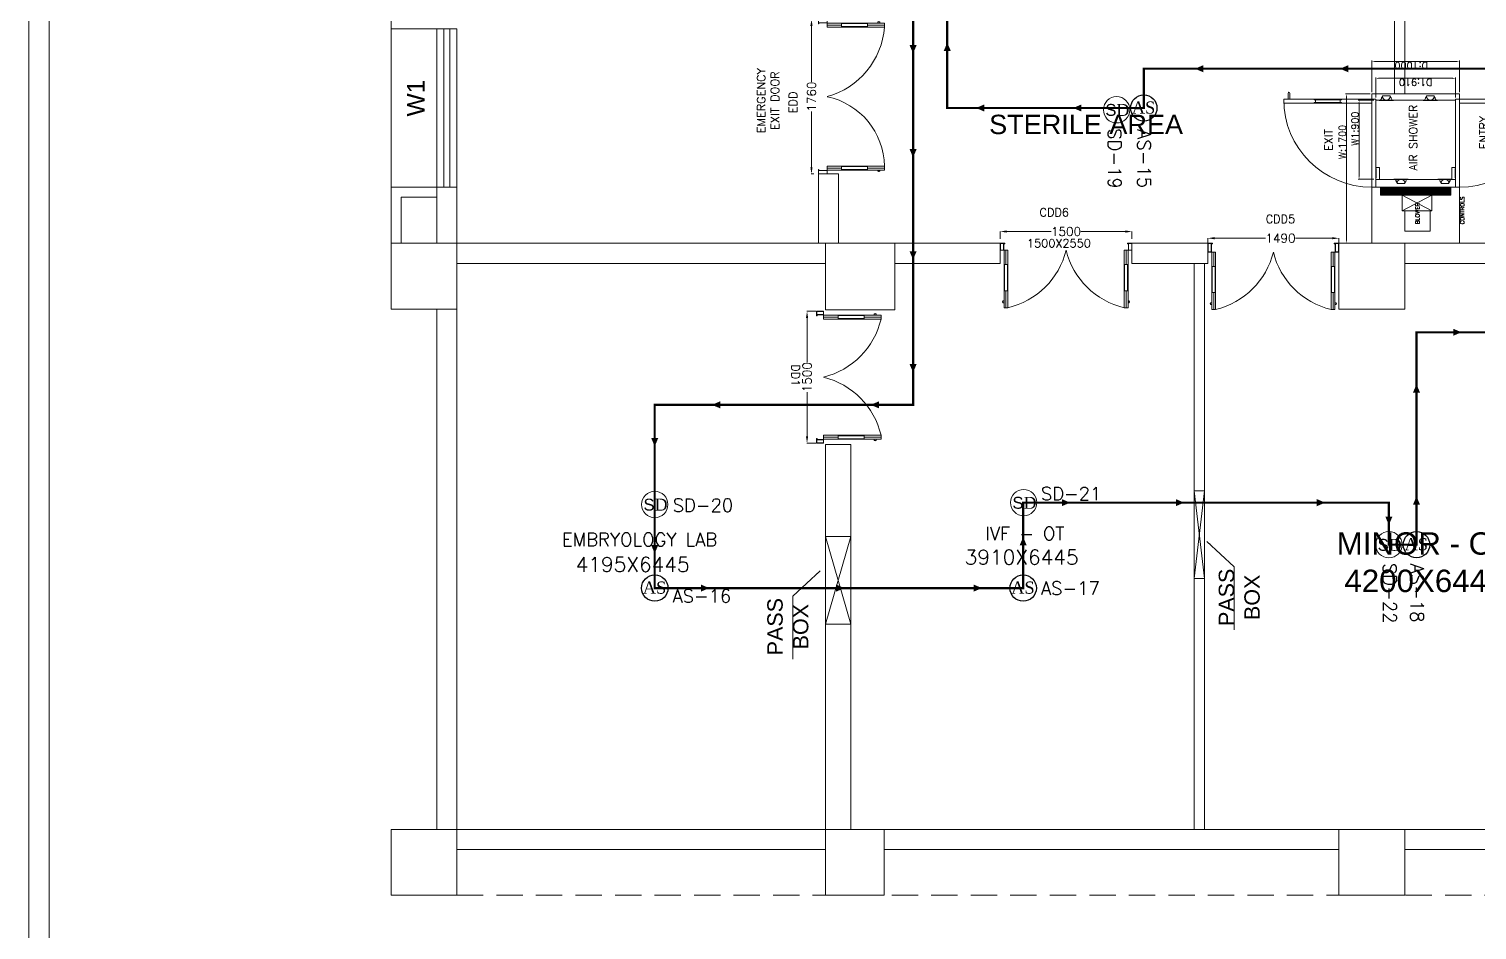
# Model space of a CAD drawing. Extents: x 3505867 to 4040009, y -660366 to -590408.
# Drawn here: x 3798714 to 3815199, y -614098 to -603838 of the extents above; entities that cross this region are included whole.
import ezdxf
from ezdxf.enums import TextEntityAlignment as Align

# ---------------------------------------------------------------- set-up
doc = ezdxf.new("R2010")
doc.units = 0
doc.header["$LTSCALE"] = 6
doc.header["$MEASUREMENT"] = 0
doc.linetypes.add('CONTINU', pattern=[0])
doc.linetypes.add('HIDDEN', pattern=[0.375, 0.25, -0.125])
doc.layers.get('0').update_dxf_attribs({"linetype": 'CONTINUOUS', "lineweight": 0})
doc.layers.get('Defpoints').update_dxf_attribs({"linetype": 'CONTINUOUS', "lineweight": 0})
for name, color, linetype, lineweight in [('0 Room description', 6, 'CONTINUOUS', 0), ('0 Room Dimensions', 7, 'CONTINUOUS', 0), ('1200 Door', 144, 'CONTINUOUS', 0), ('AIR SHOWER', 7, 'CONTINUOUS', 0), ('Chajja', 7, 'CONTINUOUS', 0), ('COL', 5, 'CONTINUOUS', 0), ('DIM', 7, 'CONTINUOUS', 0), ('Double Leaf Door', 4, 'CONTINUOUS', 0), ('FA-ABOVE SMOKE DETECTOR', 6, 'CONTINUOUS', 25), ('FA-BELOW SMOKE DERECTOR', 1, 'CONTINUOUS', 0), ('FA-FIRE TEXT', 7, 'CONTINUOUS', 0), ('JOINERY', 7, 'CONTINUOUS', 0), ('WALL', 10, 'CONTINUOUS', 0), ('walls', 1, 'CONTINUOUS', 0), ('WIN', 151, 'CONTINUOUS', 0), ('Window', 161, 'CONTINUOUS', 0)]:
    doc.layers.add(name, color=color, linetype=linetype, lineweight=lineweight)
doc.layers.add('FA-LOOPING', color=200, linetype='CONTINUOUS')
doc.styles.add('ARIAL', font='arial.ttf')
doc.styles.add('PDF Times New Roman', font='times.ttf')
doc.styles.add('ROMANS', font='romans.shx')
doc.styles.add('SIMPLEX', font='SIMPLEX')
doc.styles.get("Standard").update_dxf_attribs({"font": 'SIMPLEX'})
doc.dimstyles.new('AEPL1', dxfattribs={"dimtxt": 100, "dimasz": 75, "dimexe": 1.25, "dimexo": 50, "dimtad": 0, "dimdec": 0, "dimtxsty": 'ROMANS', "dimcen": 2.5, "dimclrd": 7, "dimclre": 7, "dimadec": 0, "dimazin": 0, "dimtfac": 1, "dimtdec": 0, "dimtmove": 0, "dimatfit": 3, "dimfxl": 1, "dimlwd": 0, "dimlwe": 0, "dimarcsym": 0})
doc.dimstyles.new('BIGDFD', dxfattribs={"dimtxt": 8, "dimasz": 4, "dimexe": 1, "dimexo": 2, "dimtad": 1, "dimlfac": 10, "dimtxsty": 'Standard', "dimcen": 2.5, "dimclrd": 5, "dimclre": 3, "dimclrt": 1, "dimadec": 0, "dimazin": 0, "dimtfac": 1, "dimtmove": 0, "dimatfit": 3, "dimfxl": 1, "dimarcsym": 0})
doc.dimstyles.new('BIGDFD$0', dxfattribs={"dimtxt": 8, "dimasz": 4, "dimexe": 1, "dimexo": 2, "dimtad": 1, "dimlfac": 10, "dimtxsty": 'Standard', "dimcen": 2.5, "dimclrd": 5, "dimclre": 3, "dimclrt": 1, "dimadec": 0, "dimazin": 0, "dimtfac": 1, "dimtmove": 0, "dimatfit": 3, "dimfxl": 1, "dimarcsym": 0})
doc.dimstyles.new('TEXT', dxfattribs={"dimscale": 0, "dimtxt": 500, "dimasz": 100, "dimexe": 75, "dimexo": 100, "dimgap": 50, "dimtad": 0, "dimdec": 0, "dimzin": 0, "dimdsep": 46, "dimtxsty": 'ARIAL', "dimblk": 'OBLIQUE', "dimcen": 0.09, "dimdle": 100, "dimclrd": 256, "dimclre": 256, "dimclrt": 6, "dimadec": 0, "dimazin": 0, "dimtfac": 1, "dimtdec": 0, "dimtofl": 0, "dimtmove": 2, "dimatfit": 3, "dimfxl": 1, "dimfrac": 2, "dimtolj": 1, "dimtzin": 0, "dimarcsym": 0})

# ---------------------------------------------------------------- blocks, each defined once
blk = doc.blocks.new('_Oblique')
at = {"color": 0, "linetype": 'ByBlock', "lineweight": -2}
blk.add_line((-0.5, -0.5), (0.5, 0.5), dxfattribs=at)
blk = doc.blocks.new('*D603')
at = {"layer": 'Defpoints', "color": 0, "linetype": 'ByBlock', "transparency": 16777216}
for p in [(-25370, 7793), (-26870, 7660), (-25370, 7660)]:
    blk.add_point(p, dxfattribs=at)
at = {"layer": 'DIM', "color": 7, "linetype": 'ByBlock', "lineweight": 0, "transparency": 16777216}
for p, q in [((-26870, 7710), (-26870, 7795)), ((-26795, 7793), (-26290, 7793)), ((-25445, 7793), (-25950, 7793)), ((-25370, 7710), (-25370, 7795))]:
    blk.add_line(p, q, dxfattribs=at)
at = {"layer": 'DIM', "color": 7, "linetype": 'ByBlock', "transparency": 16777216}
for points in [[(-26795, 7806), (-26795, 7781), (-26870, 7793)], [(-25445, 7806), (-25445, 7781), (-25370, 7793)]]:
    blk.add_solid(points, dxfattribs=at)
at = {"layer": 'DIM', "color": 0, "linetype": 'ByBlock', "transparency": 16777216, "insert": (-26120, 7793), "char_height": 100, "attachment_point": 5, "style": 'ROMANS'}
blk.add_mtext('1500', dxfattribs=at)
blk = doc.blocks.new('*D604')
at = {"layer": 'Defpoints', "color": 0, "linetype": 'ByBlock', "transparency": 16777216}
for p in [(-23015, 7717), (-24505, 7545), (-23015, 7545)]:
    blk.add_point(p, dxfattribs=at)
at = {"layer": 'DIM', "color": 7, "linetype": 'ByBlock', "lineweight": 0, "transparency": 16777216}
for p, q in [((-24505, 7595), (-24505, 7719)), ((-24430, 7717), (-23848, 7717)), ((-23090, 7717), (-23509, 7717)), ((-23015, 7595), (-23015, 7719))]:
    blk.add_line(p, q, dxfattribs=at)
at = {"layer": 'DIM', "color": 7, "linetype": 'ByBlock', "transparency": 16777216}
for points in [[(-24430, 7730), (-24430, 7705), (-24505, 7717)], [(-23090, 7730), (-23090, 7705), (-23015, 7717)]]:
    blk.add_solid(points, dxfattribs=at)
at = {"layer": 'DIM', "color": 0, "linetype": 'ByBlock', "transparency": 16777216, "insert": (-23679, 7717), "char_height": 100, "attachment_point": 5, "style": 'ROMANS'}
blk.add_mtext('1490', dxfattribs=at)
blk = doc.blocks.new('1500x80')
at = {"layer": 'Double Leaf Door'}
for points in [[(99336, -25418), (99341, -25418), (99341, -25121), (99336, -25121)], [(99380, -25121), (99375, -25121), (99375, -25418), (99380, -25418)], [(100704, -25121), (100709, -25121), (100709, -25418), (100704, -25418)], [(100748, -25418), (100743, -25418), (100743, -25121), (100748, -25121)]]:
    blk.add_hatch(color=6, dxfattribs=at).paths.add_polyline_path(points)
at = {"layer": 'Double Leaf Door', "color": 8}
for p, q in [((99322, -24985), (99322, -25003)), ((99336, -24983), (99324, -24983)), ((99324, -25005), (99336, -25005)), ((99336, -25582), (99336, -24928)), ((99336, -24928), (99380, -24928)), ((99336, -24983), (99336, -25005)), ((99358, -25121), (99358, -24928)), ((99380, -24928), (99380, -25582)), ((100748, -24928), (100704, -24928)), ((100704, -24928), (100704, -25582)), ((100726, -25121), (100726, -24928)), ((100748, -25582), (100748, -24928)), ((100748, -24983), (100760, -24983)), ((100748, -24983), (100748, -25005)), ((100760, -25005), (100748, -25005)), ((100762, -24985), (100762, -25003)), ((99358, -25582), (99358, -25418)), ((100726, -25582), (100726, -25418)), ((99292, -25582), (99292, -25662)), ((99332, -25582), (99292, -25582)), ((99292, -25662), (99332, -25662)), ((99294, -25584), (99294, -25660)), ((99330, -25584), (99294, -25584)), ((99294, -25660), (99332, -25660)), ((99330, -25659), (99330, -25584)), ((99342, -25659), (99330, -25659)), ((99332, -25657), (99332, -25582)), ((99344, -25657), (99332, -25657)), ((99332, -25660), (99342, -25660)), ((99332, -25662), (99344, -25662)), ((99380, -25582), (99336, -25582)), ((99342, -25660), (99342, -25659)), ((99344, -25662), (99344, -25657)), ((100704, -25582), (100748, -25582)), ((100740, -25662), (100740, -25657)), ((100740, -25657), (100752, -25657)), ((100752, -25662), (100740, -25662)), ((100742, -25660), (100742, -25659)), ((100742, -25659), (100754, -25659)), ((100752, -25660), (100742, -25660)), ((100752, -25657), (100752, -25582)), ((100752, -25582), (100792, -25582)), ((100790, -25660), (100752, -25660)), ((100792, -25662), (100752, -25662)), ((100754, -25659), (100754, -25584)), ((100754, -25584), (100790, -25584)), ((100790, -25584), (100790, -25660)), ((100792, -25582), (100792, -25662))]:
    blk.add_line(p, q, dxfattribs=at)
at = {"layer": 'Double Leaf Door', "color": 6}
for p, q in [((99380, -25121), (99336, -25121)), ((99336, -25121), (99336, -25418)), ((99341, -25418), (99341, -25121)), ((99375, -25418), (99375, -25121)), ((99380, -25418), (99380, -25121)), ((100704, -25418), (100704, -25121)), ((100704, -25121), (100748, -25121)), ((100709, -25418), (100709, -25121)), ((100743, -25418), (100743, -25121)), ((100748, -25121), (100748, -25418)), ((99336, -25418), (99380, -25418)), ((100748, -25418), (100704, -25418))]:
    blk.add_line(p, q, dxfattribs=at)
at = {"layer": 'Double Leaf Door', "color": 6, "ltscale": 100}
for p, q in [((99375, -25121), (99375, -25418)), ((100709, -25121), (100709, -25418))]:
    blk.add_line(p, q, dxfattribs=at)
at = {"layer": 'Double Leaf Door', "color": 6}
for points in [[(99336, -25121), (99336, -25418), (99341, -25418), (99341, -25121), (99336, -25121)], [(99380, -25121), (99380, -25418), (99375, -25418), (99375, -25121), (99380, -25121)], [(100704, -25121), (100704, -25418), (100709, -25418), (100709, -25121), (100704, -25121)], [(100748, -25121), (100748, -25418), (100743, -25418), (100743, -25121), (100748, -25121)]]:
    blk.add_lwpolyline(points, dxfattribs=at)
at = {"layer": 'Double Leaf Door', "ltscale": 5000}
for points in [[(99336, -25121), (99336, -25418), (99341, -25418), (99341, -25121), (99336, -25121)], [(100748, -25121), (100748, -25418), (100743, -25418), (100743, -25121), (100748, -25121)]]:
    blk.add_lwpolyline(points, dxfattribs=at)
at = {"layer": 'Double Leaf Door', "color": 8}
for centre, radius, start, end in [((99322, -24994), 3.72, 90, 270), ((99324, -24985), 1.98, 90, 180), ((99324, -25003), 1.98, 180, 270), ((99176, -25796), 892, 13.906, 76.7864), ((100908, -25796), 892, 103.2136, 166.094), ((100760, -24985), 1.98, 0, 90), ((100760, -25003), 1.98, 270, 0), ((100762, -24994), 3.72, 270, 90)]:
    blk.add_arc(centre, radius, start, end, dxfattribs=at)
blk = doc.blocks.new('1500x2100x100 DD')
at = {"layer": 'Double Leaf Door'}
for points in [[(49, 264), (54, 264), (54, 560), (49, 560)], [(93, 560), (88, 560), (88, 264), (93, 264)], [(1407, 560), (1412, 560), (1412, 264), (1407, 264)], [(1451, 264), (1446, 264), (1446, 560), (1451, 560)]]:
    blk.add_hatch(color=6, dxfattribs=at).paths.add_polyline_path(points)
at = {"layer": 'Double Leaf Door', "color": 8}
for p, q in [((35, 697), (35, 679)), ((49, 699), (37, 699)), ((37, 677), (49, 677)), ((49, 100), (49, 754)), ((49, 754), (93, 754)), ((49, 699), (49, 677)), ((71, 560), (71, 754)), ((93, 754), (93, 100)), ((1451, 754), (1407, 754)), ((1407, 754), (1407, 100)), ((1429, 560), (1429, 754)), ((1451, 100), (1451, 754)), ((1451, 699), (1463, 699)), ((1451, 699), (1451, 677)), ((1463, 677), (1451, 677)), ((1465, 697), (1465, 679)), ((71, 100), (71, 264)), ((1429, 100), (1429, 264)), ((5, 100), (5, 0)), ((45, 100), (5, 100)), ((5, 0), (45, 0)), ((7, 98), (7, 2)), ((43, 98), (7, 98)), ((7, 2), (45, 2)), ((43, 3), (43, 98)), ((55, 3), (43, 3)), ((45, 5), (45, 100)), ((57, 5), (45, 5)), ((45, 2), (55, 2)), ((45, 0), (57, 0)), ((93, 100), (49, 100)), ((55, 2), (55, 3)), ((57, 0), (57, 5)), ((1407, 100), (1451, 100)), ((1443, 0), (1443, 5)), ((1443, 5), (1455, 5)), ((1455, 0), (1443, 0)), ((1445, 2), (1445, 3)), ((1445, 3), (1457, 3)), ((1455, 2), (1445, 2)), ((1455, 5), (1455, 100)), ((1455, 100), (1495, 100)), ((1493, 2), (1455, 2)), ((1495, 0), (1455, 0)), ((1457, 3), (1457, 98)), ((1457, 98), (1493, 98)), ((1493, 98), (1493, 2)), ((1495, 100), (1495, 0))]:
    blk.add_line(p, q, dxfattribs=at)
at = {"layer": 'Double Leaf Door', "color": 6}
for p, q in [((93, 560), (49, 560)), ((49, 560), (49, 264)), ((54, 264), (54, 560)), ((88, 264), (88, 560)), ((93, 264), (93, 560)), ((1407, 264), (1407, 560)), ((1407, 560), (1451, 560)), ((1412, 264), (1412, 560)), ((1446, 264), (1446, 560)), ((1451, 560), (1451, 264)), ((49, 264), (93, 264)), ((1451, 264), (1407, 264))]:
    blk.add_line(p, q, dxfattribs=at)
at = {"layer": 'Double Leaf Door', "color": 6, "ltscale": 100}
for p, q in [((88, 560), (88, 264)), ((1412, 560), (1412, 264))]:
    blk.add_line(p, q, dxfattribs=at)
at = {"layer": 'Double Leaf Door', "color": 6}
for points in [[(49, 560), (49, 264), (54, 264), (54, 560), (49, 560)], [(93, 560), (93, 264), (88, 264), (88, 560), (93, 560)], [(1407, 560), (1407, 264), (1412, 264), (1412, 560), (1407, 560)], [(1451, 560), (1451, 264), (1446, 264), (1446, 560), (1451, 560)]]:
    blk.add_lwpolyline(points, dxfattribs=at)
at = {"layer": 'Double Leaf Door', "ltscale": 5000}
for points in [[(49, 560), (49, 264), (54, 264), (54, 560), (49, 560)], [(1451, 560), (1451, 264), (1446, 264), (1446, 560), (1451, 560)]]:
    blk.add_lwpolyline(points, dxfattribs=at)
at = {"layer": 'Double Leaf Door', "color": 8}
for centre, radius, start, end in [((35, 688), 3.72, 90, 270), ((37, 697), 1.98, 90, 180), ((37, 679), 1.98, 180, 270), ((-111, -108), 886, 13.5745, 76.6836), ((1611, -108), 886, 103.3164, 166.4255), ((1463, 697), 1.98, 0, 90), ((1463, 679), 1.98, 270, 0), ((1465, 688), 3.72, 270, 90)]:
    blk.add_arc(centre, radius, start, end, dxfattribs=at)
blk = doc.blocks.new('1800x100')
at = {"layer": 'Double Leaf Door'}
for points in [[(101628, -31395), (101633, -31395), (101633, -31098), (101628, -31098)], [(101672, -31098), (101667, -31098), (101667, -31395), (101672, -31395)], [(103256, -31098), (103261, -31098), (103261, -31395), (103256, -31395)], [(103300, -31395), (103295, -31395), (103295, -31098), (103300, -31098)]]:
    blk.add_hatch(color=6, dxfattribs=at).paths.add_polyline_path(points)
at = {"layer": 'Double Leaf Door', "color": 8}
for p, q in [((101613, -30962), (101613, -30980)), ((101628, -30960), (101615, -30960)), ((101615, -30982), (101628, -30982)), ((101628, -31558), (101628, -30904)), ((101628, -30904), (101672, -30904)), ((101628, -30960), (101628, -30982)), ((101650, -31098), (101650, -30904)), ((101672, -30904), (101672, -31558)), ((103300, -30904), (103256, -30904)), ((103256, -30904), (103256, -31558)), ((103278, -31098), (103278, -30904)), ((103300, -31558), (103300, -30904)), ((103300, -30960), (103312, -30960)), ((103300, -30960), (103300, -30982)), ((103312, -30982), (103300, -30982)), ((103314, -30962), (103314, -30980)), ((101650, -31558), (101650, -31395)), ((103278, -31558), (103278, -31395)), ((101584, -31558), (101584, -31658)), ((101624, -31558), (101584, -31558)), ((101586, -31560), (101586, -31656)), ((101622, -31560), (101586, -31560)), ((101622, -31655), (101622, -31560)), ((101624, -31654), (101624, -31558)), ((101672, -31558), (101628, -31558)), ((103256, -31558), (103300, -31558)), ((103304, -31654), (103304, -31558)), ((103304, -31558), (103344, -31558)), ((103306, -31655), (103306, -31560)), ((103306, -31560), (103342, -31560)), ((103342, -31560), (103342, -31656)), ((103344, -31558), (103344, -31658)), ((101584, -31658), (101624, -31658)), ((101586, -31656), (101624, -31656)), ((101634, -31655), (101622, -31655)), ((101636, -31654), (101624, -31654)), ((101624, -31656), (101634, -31656)), ((101624, -31658), (101636, -31658)), ((101634, -31656), (101634, -31655)), ((101636, -31658), (101636, -31654)), ((103292, -31658), (103292, -31654)), ((103292, -31654), (103304, -31654)), ((103304, -31658), (103292, -31658)), ((103294, -31656), (103294, -31655)), ((103294, -31655), (103306, -31655)), ((103304, -31656), (103294, -31656)), ((103342, -31656), (103304, -31656)), ((103344, -31658), (103304, -31658))]:
    blk.add_line(p, q, dxfattribs=at)
at = {"layer": 'Double Leaf Door', "color": 6}
for p, q in [((101672, -31098), (101628, -31098)), ((101628, -31098), (101628, -31395)), ((101633, -31395), (101633, -31098)), ((101667, -31395), (101667, -31098)), ((101672, -31395), (101672, -31098)), ((103256, -31395), (103256, -31098)), ((103256, -31098), (103300, -31098)), ((103261, -31395), (103261, -31098)), ((103295, -31395), (103295, -31098)), ((103300, -31098), (103300, -31395)), ((101628, -31395), (101672, -31395)), ((103300, -31395), (103256, -31395))]:
    blk.add_line(p, q, dxfattribs=at)
at = {"layer": 'Double Leaf Door', "color": 6, "ltscale": 100}
for p, q in [((101667, -31098), (101667, -31395)), ((103261, -31098), (103261, -31395))]:
    blk.add_line(p, q, dxfattribs=at)
at = {"layer": 'Double Leaf Door', "color": 6}
for points in [[(101628, -31098), (101628, -31395), (101633, -31395), (101633, -31098), (101628, -31098)], [(101672, -31098), (101672, -31395), (101667, -31395), (101667, -31098), (101672, -31098)], [(103256, -31098), (103256, -31395), (103261, -31395), (103261, -31098), (103256, -31098)], [(103300, -31098), (103300, -31395), (103295, -31395), (103295, -31098), (103300, -31098)]]:
    blk.add_lwpolyline(points, dxfattribs=at)
at = {"layer": 'Double Leaf Door', "ltscale": 5000}
for points in [[(101628, -31098), (101628, -31395), (101633, -31395), (101633, -31098), (101628, -31098)], [(103300, -31098), (103300, -31395), (103295, -31395), (103295, -31098), (103300, -31098)]]:
    blk.add_lwpolyline(points, dxfattribs=at)
at = {"layer": 'Double Leaf Door', "color": 8}
for centre, radius, start, end in [((101613, -30971), 3.72, 90, 270), ((101615, -30962), 1.98, 90, 180), ((101615, -30980), 1.98, 180, 270), ((101602, -31796), 894, 15.3848, 85.5115), ((103269, -31727), 822, 90.8957, 168.2081), ((103312, -30962), 1.98, 0, 90), ((103312, -30980), 1.98, 270, 0), ((103314, -30971), 3.72, 270, 90)]:
    blk.add_arc(centre, radius, start, end, dxfattribs=at)
blk = doc.blocks.new('*D607')
at = {"layer": 'Defpoints', "color": 0, "linetype": 'ByBlock', "transparency": 16777216}
for p in [(-28940, 10210), (-29018, 8450), (-28940, 8450)]:
    blk.add_point(p, dxfattribs=at)
at = {"layer": 'DIM', "color": 7, "linetype": 'ByBlock', "lineweight": 0, "transparency": 16777216}
for p, q in [((-28990, 10210), (-29020, 10210)), ((-29018, 10135), (-29018, 9499)), ((-29018, 8525), (-29018, 9160)), ((-28990, 8450), (-29020, 8450))]:
    blk.add_line(p, q, dxfattribs=at)
at = {"layer": 'DIM', "color": 7, "linetype": 'ByBlock', "transparency": 16777216}
for points in [[(-29031, 10135), (-29006, 10135), (-29018, 10210)], [(-29031, 8525), (-29006, 8525), (-29018, 8450)]]:
    blk.add_solid(points, dxfattribs=at)
at = {"layer": 'DIM', "color": 0, "linetype": 'ByBlock', "transparency": 16777216, "insert": (-29018, 9330), "char_height": 100, "attachment_point": 5, "rotation": 90, "style": 'ROMANS'}
blk.add_mtext('1760', dxfattribs=at)
blk = doc.blocks.new('*D19')
at = {"color": 3, "lineweight": -2, "transparency": 16777216}
for p, q in [((72.8, 197.7), (72.8, 215.6)), ((162.8, 197.7), (162.8, 215.6))]:
    blk.add_line(p, q, dxfattribs=at)
at = {"color": 5, "lineweight": -2, "transparency": 16777216}
blk.add_line((76.8, 214.6), (158.8, 214.6), dxfattribs=at)
at = {"color": 5, "transparency": 16777216}
for points in [[(76.8, 215.3), (76.8, 214), (72.8, 214.6)], [(158.8, 214), (158.8, 215.3), (162.8, 214.6)]]:
    blk.add_solid(points, dxfattribs=at)
at = {"layer": 'Defpoints', "color": 0, "transparency": 16777216}
for p in [(162.8, 214.6), (72.8, 195.7), (162.8, 195.7)]:
    blk.add_point(p, dxfattribs=at)
at = {"color": 1, "transparency": 16777216, "insert": (130.4, 219.4), "char_height": 8, "attachment_point": 5}
blk.add_mtext('W1:900', dxfattribs=at)
blk = doc.blocks.new('*D20')
at = {"color": 3, "lineweight": -2, "transparency": 16777216}
for p, q in [((0, 202.2), (0, 230.1)), ((170, 202.2), (170, 230.1))]:
    blk.add_line(p, q, dxfattribs=at)
at = {"color": 5, "lineweight": -2, "transparency": 16777216}
blk.add_line((166, 229.1), (4, 229.1), dxfattribs=at)
at = {"color": 5, "transparency": 16777216}
for points in [[(4, 229.7), (4, 228.4), (0, 229.1)], [(166, 228.4), (166, 229.7), (170, 229.1)]]:
    blk.add_solid(points, dxfattribs=at)
at = {"layer": 'Defpoints', "color": 0, "transparency": 16777216}
for p in [(0, 229.1), (0, 200.2), (170, 200.2)]:
    blk.add_point(p, dxfattribs=at)
at = {"color": 1, "transparency": 16777216, "insert": (115.3, 233.8), "char_height": 8, "attachment_point": 5}
blk.add_mtext('W:1700', dxfattribs=at)
blk = doc.blocks.new('nolllw new')
for p, q in [((-139, 14), (-138, 15)), ((-124, 16), (-137, 16)), ((-123, 15), (-107, -15)), ((-113, 14), (-3, 14)), ((8, 15), (-8, -15)), ((9, 16), (22, 16)), ((23, 14), (23, 16)), ((23, 14), (23, 15)), ((-100, -16), (-106, -16)), ((-15, -16), (-9, -16))]:
    blk.add_line(p, q)
at = {"color": 19}
for p, q in [((-124, 16), (-58, 16)), ((9, 16), (-58, 16)), ((-100, -34), (-15, -34))]:
    blk.add_line(p, q, dxfattribs=at)
at = {"color": 1}
for p, q in [((-75, 15), (-75, 11)), ((-41, 15), (-41, 11)), ((-100, -27), (-100, -34)), ((-15, -27), (-15, -34))]:
    blk.add_line(p, q, dxfattribs=at)
at = {"color": 3}
for p, q in [((-113, -5), (-113, -13)), ((-110, -16), (-110, -16)), ((-109, -17), (-101, -34)), ((-100, -34), (-100, -34)), ((-15, -34), (-15, -34)), ((-7, -17), (-14, -34)), ((-6, -16), (-5, -16)), ((-2, -5), (-2, -13))]:
    blk.add_line(p, q, dxfattribs=at)
for centre, radius, start, end in [((-137, 15), 1, 90, 159.381), ((-124, 15), 1, 27.8597, 90), ((9, 15), 1, 90, 152.1403), ((22, 15), 1, 20.619, 90), ((-106, -15), 1, 207.8597, 270), ((-100, -15), 1, 270, 343.3261), ((-61, -27), 40.2, 161.5212, 163.3261), ((-54, -27), 40.2, 16.6739, 18.4788), ((-15, -15), 1, 196.6739, 270), ((-9, -15), 1, 270, 332.1403)]:
    blk.add_arc(centre, radius, start, end)
at = {"color": 1}
for centre, radius, start, end in [((-61, -27), 39.2, 111.5891, 180), ((-74, 15), 0.396, 106.6984, 167.5275), ((-76, 11), 1, 291.5891, 0), ((-41, 15), 0.396, 12.4725, 73.3016), ((-40, 11), 1, 180, 248.4109), ((-54, -27), 39.2, 0, 68.4109)]:
    blk.add_arc(centre, radius, start, end, dxfattribs=at)
at = {"color": 3}
for centre, radius, start, end in [((-110, -13), 3, 180, 270), ((-110, -17), 1, 24.7129, 90), ((-100, -34), 0.5, 204.7129, 270), ((-15, -34), 0.5, 270, 335.2871), ((-6, -17), 1, 90, 155.2871), ((-5, -13), 3, 270, 0)]:
    blk.add_arc(centre, radius, start, end, dxfattribs=at)
blk = doc.blocks.new('*D22')
at = {"layer": 'AIR SHOWER', "color": 3, "lineweight": -2, "transparency": 16777216}
for p, q in [((172, 200.2), (208, 200.2)), ((172, 100.2), (208, 100.2))]:
    blk.add_line(p, q, dxfattribs=at)
at = {"layer": 'AIR SHOWER', "color": 5, "lineweight": -2, "transparency": 16777216}
blk.add_line((207, 104.2), (207, 196.2), dxfattribs=at)
at = {"layer": 'AIR SHOWER', "color": 5, "transparency": 16777216}
for points in [[(207.7, 196.2), (206.4, 196.2), (207, 200.2)], [(206.4, 104.2), (207.7, 104.2), (207, 100.2)]]:
    blk.add_solid(points, dxfattribs=at)
at = {"layer": 'Defpoints', "color": 0, "transparency": 16777216}
for p in [(170, 200.2), (207, 200.2), (170, 100.2)]:
    blk.add_point(p, dxfattribs=at)
at = {"layer": 'AIR SHOWER', "color": 1, "transparency": 16777216, "insert": (202.3, 155.3), "char_height": 8, "attachment_point": 5, "rotation": 90}
blk.add_mtext('D:1000', dxfattribs=at)
blk = doc.blocks.new('*D23')
at = {"layer": 'AIR SHOWER', "color": 3, "lineweight": -2, "transparency": 16777216}
for p, q in [((166, 195.7), (188.8, 195.7)), ((166, 104.7), (188.8, 104.7))]:
    blk.add_line(p, q, dxfattribs=at)
at = {"layer": 'AIR SHOWER', "color": 5, "lineweight": -2, "transparency": 16777216}
blk.add_line((187.8, 191.7), (187.8, 108.7), dxfattribs=at)
at = {"layer": 'AIR SHOWER', "color": 5, "transparency": 16777216}
for points in [[(188.5, 191.7), (187.2, 191.7), (187.8, 195.7)], [(187.2, 108.7), (188.5, 108.7), (187.8, 104.7)]]:
    blk.add_solid(points, dxfattribs=at)
at = {"layer": 'Defpoints', "color": 0, "transparency": 16777216}
for p in [(164, 195.7), (164, 104.7), (187.8, 104.7)]:
    blk.add_point(p, dxfattribs=at)
at = {"layer": 'AIR SHOWER', "color": 1, "transparency": 16777216, "insert": (183.1, 150.2), "char_height": 8, "attachment_point": 5, "rotation": 90}
blk.add_mtext('D1:910', dxfattribs=at)
blk = doc.blocks.new('*D610')
at = {"layer": 'Defpoints', "color": 0, "linetype": 'ByBlock', "transparency": 16777216}
for p in [(-29069, 6885), (-28920, 6885), (-28920, 5385)]:
    blk.add_point(p, dxfattribs=at)
at = {"layer": 'DIM', "color": 7, "linetype": 'ByBlock', "lineweight": 0, "transparency": 16777216}
for p, q in [((-28970, 6885), (-29070, 6885)), ((-29069, 6810), (-29069, 6305)), ((-29069, 5460), (-29069, 5965)), ((-28970, 5385), (-29070, 5385))]:
    blk.add_line(p, q, dxfattribs=at)
at = {"layer": 'DIM', "color": 7, "linetype": 'ByBlock', "transparency": 16777216}
for points in [[(-29081, 6810), (-29056, 6810), (-29069, 6885)], [(-29081, 5460), (-29056, 5460), (-29069, 5385)]]:
    blk.add_solid(points, dxfattribs=at)
at = {"layer": 'DIM', "color": 0, "linetype": 'ByBlock', "transparency": 16777216, "insert": (-29069, 6135), "char_height": 100, "attachment_point": 5, "rotation": 90, "style": 'ROMANS'}
blk.add_mtext('1500', dxfattribs=at)
blk = doc.blocks.new('SMOKE DETECTOR')
at = {"layer": 'FA-BELOW SMOKE DERECTOR', "color": 7}
blk.add_circle((931029, -118294), 166, dxfattribs=at)
at = {"layer": 'FA-BELOW SMOKE DERECTOR', "insert": (930887, -118373), "char_height": 150, "attachment_point": 7, "style": 'PDF Times New Roman'}
blk.add_mtext('{\\fArial|b0|i0|c0|p34;S}D', dxfattribs=at)
blk = doc.blocks.new('above smoke detector')
at = {"layer": 'FA-ABOVE SMOKE DETECTOR', "color": 7}
blk.add_circle((0, 0), 300, dxfattribs=at)
at = {"layer": 'FA-ABOVE SMOKE DETECTOR', "color": 53, "style": 'PDF Times New Roman'}
blk.add_text('AS', height=277.4, dxfattribs=at).set_placement((-274, -128))
blk = doc.blocks.new('AIR SHOWER')
at = {"layer": 'AIR SHOWER'}
h = blk.add_hatch(dxfattribs=at)
h.set_pattern_fill('ANSI37', color=256, scale=0.24, angle=180, style=0)
h.set_pattern_definition([(45, (-36516.70436, 5170.6153), (-0.538815367, 0.538815367), []), (135, (-36516.70436, 5170.6153), (-0.538815367, -0.538815367), [])])
h.paths.add_polyline_path([(63.7649, 110.1138), (54.9235, 110.1138), (54.9235, 189.8012), (63.7649, 189.8012)])
h = blk.add_hatch(dxfattribs=at)
h.set_pattern_fill('ANSI37', color=256, scale=0.24, angle=180, style=0)
h.set_pattern_definition([(45, (-52704.6564, 3586.6221), (-0.538815367, 0.538815367), []), (135, (-52704.6564, 3586.6221), (-0.538815367, -0.538815367), [])])
h.paths.add_polyline_path([(54.9235, 189.5272), (63.7649, 189.5272), (63.7649, 182.3028), (54.9235, 182.3028)])
for p, q in [((159.5, 200.2351), (159.5, 300.4701)), ((164, 300.4701), (159.5, 300.4701)), ((164, 300.4701), (164, 200.2351)), ((171.05, 295.4201), (164, 295.4201)), ((171.05, 293.5201), (164, 293.5201)), ((159.5, 265.8021), (160.1, 265.8021)), ((160.1, 234.8021), (160.1, 265.8021)), ((160.1, 264.3021), (163.4, 264.3021)), ((163.4, 265.8021), (163.4, 234.8021)), ((163.4, 265.8021), (164, 265.8021)), ((159.5, 234.8021), (160.1, 234.8021)), ((160.1, 236.3021), (163.4, 236.3021)), ((163.4, 234.8021), (164, 234.8021)), ((0, 100.2351), (0, 200.2351)), ((0, 200.2351), (170, 200.2351)), ((63.7649, 200.2351), (63.7649, 195.7351)), ((63.7649, 100.2351), (63.7649, 200.2351)), ((164, 200.2351), (164, 195.7351)), ((170, 100.2351), (170, 200.2351)), ((170, 100.2351), (170, 200.2351)), ((63.7649, 195.7351), (164, 195.7351)), ((72.7649, 195.7351), (164, 195.7351)), ((72.7649, 195.7351), (72.7649, 104.7351)), ((162.7649, 195.7351), (162.7649, 104.7351)), ((162.7649, 195.7351), (162.7649, 104.7351)), ((54.9235, 165.7555), (36.841, 131.8309)), ((54.9235, 131.8309), (36.841, 165.7555)), ((0, 100.2351), (170, 100.2351)), ((63.7649, 104.7351), (164, 104.7351)), ((63.7649, 104.7351), (63.7649, 100.2351)), ((159.5, 100.2351), (159.5, 0)), ((164, 100.2351), (164, 104.7351)), ((164, 0), (164, 100.2351)), ((159.5, 65.6681), (160.1, 65.6681)), ((160.1, 65.6681), (160.1, 34.6681)), ((160.1, 64.1681), (163.4, 64.1681)), ((163.4, 34.6681), (163.4, 65.6681)), ((163.4, 65.6681), (164, 65.6681)), ((159.5, 34.6681), (160.1, 34.6681)), ((160.1, 36.1681), (163.4, 36.1681)), ((163.4, 34.6681), (164, 34.6681)), ((164, 0), (159.5, 0)), ((171.05, 6.95), (164, 6.95)), ((171.05, 5.05), (164, 5.05))]:
    blk.add_line(p, q, dxfattribs=at)
for points in [[(63.7649, 190.0987), (54.9235, 190.0987), (54.9235, 110.1138), (63.7649, 110.1138)], [(86.4277, 195.7351), (72.7649, 195.7351), (72.7649, 191.2865), (86.4277, 191.2865)], [(74.6432, 195.334), (85.2425, 195.334), (85.2425, 195.7351), (74.6432, 195.7351)], [(54.9235, 165.7555), (36.841, 165.7555), (36.841, 131.8309), (54.9235, 131.8309)], [(36.841, 162.4912), (13.6037, 162.4912), (13.6037, 133.8537), (36.841, 133.8537)], [(22.7846, 100.2351), (32.79, 100.2351), (32.79, 100.2351), (22.7846, 100.2351)], [(22.7846, 100.2351), (34.2228, 100.2351), (34.2228, 99.8821), (22.7846, 99.8821)], [(38.3459, 100.2351), (39.8996, 100.2351), (39.8996, 99.8823), (38.3459, 99.8823)], [(86.4277, 104.7351), (72.7649, 104.7351), (72.7649, 109.1836), (86.4277, 109.1836)], [(74.6432, 105.1361), (85.2425, 105.1361), (85.2425, 104.7351), (74.6432, 104.7351)]]:
    blk.add_lwpolyline(points, close=True, dxfattribs=at)
at = {"layer": 'AIR SHOWER', "color": 19, "lineweight": 0}
for centre, start, end in [((164, 200.2351), 90, 180), ((164, 100.2351), 180, 270)]:
    blk.add_arc(centre, 100.2351, start, end, dxfattribs=at)
at = {"layer": 'AIR SHOWER'}
for centre in [(171.05, 294.4701), (171.05, 6)]:
    blk.add_arc(centre, 0.95, 270, 90, dxfattribs=at)
at = {"layer": 'AIR SHOWER', "xscale": -0.1, "yscale": 0.1, "zscale": 0.1}
for p, rotation in [((164.3039, 177.8504), 89.99999999999997), ((71.3723, 172.6198), 269.9999999999856), ((164.3039, 127.8504), 89.99999999999997), ((71.3723, 122.6198), 269.9999999999856)]:
    blk.add_blockref('nolllw new', p, dxfattribs=dict(at, rotation=rotation))
at = {"layer": 'AIR SHOWER'}
for s, height, p in [('EXIT', 9.14932, (105.2922, 244.8428)), ('BLOWER', 4.57466, (21.8029, 145.8279)), ('AIR SHOWER', 9.14932, (82.7486, 148.4504)), ('CONTROLS', 4.57466, (21.5589, 94.8755)), ('ENTRY', 9.14932, (107.2005, 68.4017))]:
    blk.add_text(s, height=height, dxfattribs=at).set_placement(p)
for base, p1, p2, angle, text, dimstyle, picture, middle in [((0, 229.071), (170, 200.2351), (0, 200.2351), 180, 'W:1700', 'BIGDFD', '*D20', (115.3408, 229.071)), ((162.7649, 214.648), (72.7649, 195.7351), (162.7649, 195.7351), 180, 'W1:900', 'BIGDFD', '*D19', (130.4357, 214.648)), ((207.0183, 200.2351), (170, 100.2351), (170, 200.2351), 90, 'D:<>', 'BIGDFD$0', '*D22', (207.0183, 155.2726))]:
    dim = blk.add_linear_dim(base=base, p1=p1, p2=p2, angle=angle, text=text, dimstyle=dimstyle, dxfattribs=at)
    dim.commit()
    dim.dimension.update_dxf_attribs({"geometry": picture, "text_midpoint": middle, "dimtype": 128})
dim = blk.add_linear_dim(base=(187.8331, 104.7351), p1=(164, 195.7351), p2=(164, 104.7351), angle=90, text='D1:<>', dimstyle='BIGDFD$0', dxfattribs=at)
dim.commit()
dim.dimension.update_dxf_attribs({"geometry": '*D23', "text_midpoint": (183.1235, 150.2351)})
blk = doc.blocks.new('CIVIL IVF')
at = {"layer": 'Chajja', "color": 8, "linetype": 'HIDDEN', "ltscale": 200}
blk.add_line((-33055, 235.2), (-10540, 235.2), dxfattribs=at)
at = {"layer": 'COL', "color": 8}
for points in [[(-33805, 7660.2), (-33055, 7660.2), (-33055, 6910.2), (-33805, 6910.2)], [(-28860, 6900.2), (-28070, 6900.2), (-28070, 7660.2), (-28860, 7660.2)], [(-23015, 7660.2), (-22265, 7660.2), (-22265, 6910.2), (-23015, 6910.2)], [(-33805, 985.2), (-33055, 985.2), (-33055, 235.2), (-33805, 235.2)], [(-28860, 235.2), (-28190, 235.2), (-28190, 985.2), (-28860, 985.2)], [(-23015, 985.2), (-22265, 985.2), (-22265, 235.2), (-23015, 235.2)]]:
    blk.add_lwpolyline(points, close=True, dxfattribs=at)
at = {"layer": 'WALL', "color": 8, "linetype": 'ByBlock'}
for p, q in [((-22380, 9360.2), (-22380, 10700.2)), ((-22265, 9360.2), (-22265, 10700.2)), ((-33805, 10100.2), (-33805, 8300.2)), ((-22265, 9360.2), (-22380, 9360.2)), ((-28940, 7660.2), (-28940, 8449.7)), ((-28710, 7660.2), (-28710, 8449.7)), ((-33285, 8300.2), (-33285, 7660.2)), ((-33055, 8300.2), (-33055, 7660.2)), ((-33055, 7660.2), (-28860, 7660.2)), ((-28070, 7430.2), (-28070, 7660.2)), ((-28070, 7660.2), (-26870, 7660.2)), ((-26870, 7430.2), (-26870, 7660.2)), ((-25370, 7430.2), (-25370, 7660.2)), ((-25370, 7660.2), (-24505, 7660.2)), ((-24505, 7660.2), (-24505, 7430.2)), ((-22265, 7660.2), (-20230, 7660.2)), ((-33055, 7430.2), (-28860, 7430.2)), ((-28070, 7430.2), (-26870, 7430.2)), ((-25370, 7430.2), (-24505, 7430.2)), ((-24660, 7430.2), (-24660, 4842.7)), ((-24545, 7430.2), (-24545, 4842.7)), ((-22265, 7430.2), (-20345, 7430.2)), ((-33285, 6910.2), (-33285, 985.2)), ((-33285, 6910.2), (-33285, 985.2)), ((-33055, 6910.2), (-33055, 985.2)), ((-33055, 6910.2), (-33055, 985.2)), ((-28860, 5370.2), (-28860, 4322.7)), ((-28860, 5370.2), (-28570, 5370.2)), ((-28570, 5370.2), (-28570, 4322.7)), ((-24660, 3842.7), (-24660, 985.2)), ((-24545, 3842.7), (-24545, 985.2)), ((-28860, 3322.7), (-28860, 985.2)), ((-28570, 3322.7), (-28570, 985.2)), ((-33055, 985.2), (-28860, 985.2)), ((-28190, 985.2), (-23015, 985.2)), ((-22265, 985.2), (-20345, 985.2)), ((-33055, 755.2), (-28860, 755.2)), ((-28190, 755.2), (-23015, 755.2)), ((-22265, 755.2), (-16305, 755.2))]:
    blk.add_line(p, q, dxfattribs=at)
at = {"layer": 'WALL', "color": 8, "lineweight": 0}
blk.add_line((-28940, 8449.7), (-28710, 8449.7), dxfattribs=at)
at = {"layer": 'WALL', "color": 8, "linetype": 'ByBlock'}
for points in [[(-33805, 10700.2), (-33805, 10100.2), (-33285, 10100.2)], [(-33805, 7660.2), (-33805, 8300.2), (-33285, 8300.2)], [(-33690, 7660.2), (-33690, 8185.2), (-33285, 8185.2)]]:
    blk.add_lwpolyline(points, dxfattribs=at)
at = {"layer": 'walls', "color": 8, "linetype": 'Continuous'}
blk.add_line((-33055, 8300.2), (-33285, 8300.2), dxfattribs=at)
at = {"layer": 'WIN', "color": 8, "linetype": 'Continuous'}
for p, q in [((-24545, 3842.7), (-24660, 4842.7)), ((-24660, 3842.7), (-24545, 4842.7)), ((-28570, 3322.7), (-28860, 4322.7)), ((-28860, 3322.7), (-28570, 4322.7))]:
    blk.add_line(p, q, dxfattribs=at)
for points in [[(-24660, 3842.7), (-24545, 3842.7), (-24545, 4842.7), (-24660, 4842.7)], [(-28860, 3322.7), (-28570, 3322.7), (-28570, 4322.7), (-28860, 4322.7)]]:
    blk.add_lwpolyline(points, close=True, dxfattribs=at)
at = {"layer": 'Window', "color": 8, "linetype": 'Continuous', "elevation": 0}
for points in [[(-33285, 8300.2), (-33055, 8300.2), (-33055, 10100.2), (-33285, 10100.2)], [(-33205, 8300.2), (-33135, 8300.2), (-33135, 10100.2), (-33205, 10100.2)]]:
    blk.add_lwpolyline(points, close=True, dxfattribs=at)
at = {"layer": 'AIR SHOWER', "color": 8, "xscale": 10, "yscale": 10, "zscale": 10, "rotation": 90}
blk.add_blockref('AIR SHOWER', (-20637.6, 7660.2), dxfattribs=at)
at = {"layer": 'Double Leaf Door', "color": 8}
for name, p, rotation in [('1800x100', (2718.5, 111793.4), 270), ('1500x80', (73922, -18001.7), 180), ('1500x80', (-3298.2, 106177.2), 270)]:
    blk.add_blockref(name, p, dxfattribs=dict(at, rotation=rotation))
at = {"layer": 'Double Leaf Door', "color": 8, "xscale": -1, "rotation": 180}
blk.add_blockref('1500x2100x100 DD', (-24510, 7660.2), dxfattribs=at)
at = {"layer": '0 Room description', "color": 8, "style": 'SIMPLEX'}
for s, p in [('EMBRYOLOGY LAB', (-30975.6, 4286.1, -1610551)), ('IVF - OT', (-26588.7, 4355, -1610551))]:
    blk.add_text(s, height=150, dxfattribs=at).set_placement(p, align=Align.MIDDLE)
at = {"layer": '0 Room Dimensions', "color": 8, "lineweight": 0, "style": 'SIMPLEX'}
for s, p in [('3910X6445', (-27273.6, 4002.3, 241159.2)), ('4195X6445', (-31702.5, 3919.4, 241159.2))]:
    blk.add_text(s, height=168, dxfattribs=at).set_placement(p)
at = {"layer": '1200 Door', "color": 8, "linetype": 'ByBlock', "style": 'ROMANS'}
for s, rotation, p in [('EDD', 90, (-29181.1, 9141.1, -35804.4)), ('DD1', 270, (-29246.3, 6282, -35804.4))]:
    blk.add_text(s, height=94.18, rotation=rotation, dxfattribs=at).set_placement(p)
for s, p in [('CDD6', (-26422, 7965.3, -35804.4)), ('CDD5', (-23847.2, 7889.3, -35804.4)), ('1500X2550', (-26564.3, 7613.1, -35804.4))]:
    blk.add_text(s, height=94.18, dxfattribs=at).set_placement(p)
at = {"layer": '1200 Door', "color": 8, "linetype": 'ByBlock', "insert": (-29512.7, 9252), "char_height": 94.18, "width": 1944.789, "attachment_point": 5, "rotation": 90, "style": 'ROMANS'}
blk.add_mtext(' EMERGENCY\\P EXIT DOOR', dxfattribs=at)
at = {"layer": 'DIM', "color": 8, "insert": (-22040.4, 4026.8, -101230.8), "char_height": 255, "width": 2454.158, "attachment_point": 5, "style": 'ARIAL'}
blk.add_mtext('MINOR - OT\\P4200X6445', dxfattribs=at)
at = {"layer": 'DIM', "color": 8, "linetype": 'Continuous', "char_height": 175, "width": 1149.25, "attachment_point": 5, "rotation": 90, "style": 'ARIAL'}
for insert in [(-24147.6, 3628.3), (-29286.4, 3294.5, -101230.8)]:
    blk.add_mtext('PASS BOX', dxfattribs=dict(at, insert=insert))
at = {"layer": 'JOINERY', "color": 8, "style": 'ARIAL', "width": 1}
blk.add_text('W1', height=200, rotation=90, dxfattribs=at).set_placement((-33422.6, 9103.4))
at = {"layer": 'WALL', "color": 8, "linetype": 'Continuous', "insert": (-25892, 9195.2), "char_height": 220.414, "width": 4941.395, "attachment_point": 5, "style": 'ARIAL'}
blk.add_mtext('\\PSTERILE AREA', dxfattribs=at)
at = {"layer": 'DIM', "color": 8, "linetype": 'ByBlock'}
dim = blk.add_linear_dim(base=(-29018.3, 8449.7), p1=(-28940, 10209.7), p2=(-28940, 8449.7), angle=90, dimstyle='AEPL1', dxfattribs=at)
dim.commit()
dim.dimension.update_dxf_attribs({"geometry": '*D607', "text_midpoint": (-29018.3, 9329.7)})
for base, p1, p2, picture, middle in [((-25370, 7793.3), (-26870, 7660.2), (-25370, 7660.2), '*D603', (-26120, 7793.3)), ((-23015, 7717.3), (-24505, 7545.2), (-23015, 7545.2), '*D604', (-23678.7, 7717.3))]:
    dim = blk.add_linear_dim(base=base, p1=p1, p2=p2, dimstyle='AEPL1', dxfattribs=at)
    dim.commit()
    dim.dimension.update_dxf_attribs({"geometry": picture, "text_midpoint": middle, "dimtype": 160})
dim = blk.add_linear_dim(base=(-29068.9, 6885.2), p1=(-28920, 5385.2), p2=(-28920, 6885.2), angle=90, dimstyle='AEPL1', dxfattribs=at)
dim.commit()
dim.dimension.update_dxf_attribs({"geometry": '*D610', "text_midpoint": (-29068.9, 6135.2), "dimtype": 160})
at = {"layer": 'WIN', "color": 8, "linetype": 'Continuous'}
for points in [[(-24516.3, 4265.3), (-24204.8, 3976.8), (-24204.8, 3259)], [(-28917.6, 3931.5, -101230.8), (-29229.1, 3643, -101230.8), (-29229.1, 2925.2, -101230.8)]]:
    blk.add_leader(points, dimstyle='TEXT', override={"dimscale": 1, "dimtxt": 200, "dimasz": 50, "dimfxl": 0.18}, dxfattribs=at)

msp = doc.modelspace()

# ---------------------------------------------------------------- linework, layer by layer
for points in [[(3843794.8, -593936.6), (3843794.8, -625948), (3798713.6, -625948), (3798713.6, -593936.6)], [(3843563, -594168.4), (3843563, -625716.2), (3798945.5, -625716.2), (3798945.5, -594168.4)]]:
    msp.add_lwpolyline(points, close=True)
at = {"layer": 'FA-LOOPING', "linetype": 'ByBlock', "const_width": 25}
msp.add_lwpolyline([(3817673.2, -604291.1), (3811405.7, -604291.1), (3811405.7, -604738.3), (3809168.1, -604738.3), (3809168.1, -603326.3), (3808009.7, -603326.3), (3808009.7, -603643.8), (3808779, -603643.8), (3808779, -608118.2), (3805837.6, -608118.2), (3805837.6, -610204.8), (3810032.3, -610204.8), (3810032.3, -609231.8), (3814195.6, -609231.8), (3814195.6, -609710.7), (3814510.2, -609710.7), (3814510.2, -607291.9), (3819485.6, -607291.9)], dxfattribs=at)
at = {"layer": 'FA-LOOPING', "color": 200, "linetype": 'CONTINU'}
for points in [[(3808779, -604022.2, 80.4, 0, 0), (3808779, -604117, 0, 0, 0)], [(3809168.1, -604088.7, 80.4, 0, 0), (3809168.1, -603993.8, 0, 0, 0)], [(3812083.1, -604291.1, 80.4, 0, 0), (3811988.3, -604291.1, 0, 0, 0)], [(3813733.7, -604291.1, 80.4, 0, 0), (3813638.9, -604291.1, 0, 0, 0)], [(3809590, -604738.3, 80.4, 0, 0), (3809495.2, -604738.3, 0, 0, 0)], [(3810695.8, -604738.3, 80.4, 0, 0), (3810600.9, -604738.3, 0, 0, 0)], [(3808779, -605206.7, 80.4, 0, 0), (3808779, -605301.5, 0, 0, 0)], [(3808779, -606369.6, 80.4, 0, 0), (3808779, -606464.5, 0, 0, 0)], [(3814927.8, -607291.9, 80.4, 0, 0), (3815022.7, -607291.9, 0, 0, 0)], [(3808779, -607654.2, 80.4, 0, 0), (3808779, -607749.1, 0, 0, 0)], [(3814510.2, -607978.6, 80.4, 0, 0), (3814510.2, -607883.7, 0, 0, 0)], [(3806583.6, -608118.2, 80.4, 0, 0), (3806488.7, -608118.2, 0, 0, 0)], [(3808390.8, -608118.2, 80.4, 0, 0), (3808295.9, -608118.2, 0, 0, 0)], [(3805837.6, -608496.4, 80.4, 0, 0), (3805837.6, -608591.2, 0, 0, 0)], [(3814510.2, -609255, 80.4, 0, 0), (3814510.2, -609160.2, 0, 0, 0)], [(3810472.7, -609231.8, 80.4, 0, 0), (3810567.5, -609231.8, 0, 0, 0)], [(3811770.4, -609231.8, 80.4, 0, 0), (3811865.2, -609231.8, 0, 0, 0)], [(3813375.5, -609231.8, 80.4, 0, 0), (3813470.3, -609231.8, 0, 0, 0)], [(3814195.6, -609391.4, 80.4, 0, 0), (3814195.6, -609486.3, 0, 0, 0)], [(3810032.3, -609718.3, 80.4, 0, 0), (3810032.3, -609623.4, 0, 0, 0)], [(3805837.6, -609715.6, 80.4, 0, 0), (3805837.6, -609810.4, 0, 0, 0)], [(3806363.5, -610204.8, 80.4, 0, 0), (3806458.3, -610204.8, 0, 0, 0)], [(3807902.8, -610204.8, 80.4, 0, 0), (3807997.7, -610204.8, 0, 0, 0)], [(3809468.5, -610204.8, 80.4, 0, 0), (3809563.4, -610204.8, 0, 0, 0)]]:
    msp.add_lwpolyline(points, format="xyseb", dxfattribs=at)

# ---------------------------------------------------------------- block references
at = {"linetype": 'ByBlock'}
msp.add_blockref('CIVIL IVF', (3836640.6, -613938.4), dxfattribs=at)
at = {"layer": 'FA-ABOVE SMOKE DETECTOR', "xscale": 0.4999999999993358, "yscale": 0.4999999999993358, "zscale": 0.4999999999993358}
for p in [(3811405.7, -604738.3), (3814510.2, -609710.7), (3805838.6, -610204.8), (3810032.3, -610204.8)]:
    msp.add_blockref('above smoke detector', p, dxfattribs=at)
at = {"layer": 'FA-BELOW SMOKE DERECTOR', "color": 6, "xscale": 0.9035551315104862, "yscale": 0.9035551315104862, "zscale": 0.9035551315104862}
for p in [(2969859.9, -497873.2), (2964601.9, -502367.8), (2968801.9, -502346.7), (2972959.9, -502825.7)]:
    msp.add_blockref('SMOKE DETECTOR', p, dxfattribs=at)

# ---------------------------------------------------------------- texts
at = {"layer": 'FA-FIRE TEXT', "color": 200, "linetype": 'CONTINU', "char_height": 150, "width": 349.838, "attachment_point": 1, "rotation": 270, "style": 'ROMANS'}
for s, insert in [('{\\C256;SD-19}', (3811149.8, -604969.7)), ('{\\C256;AS-15}', (3811484.3, -604981.8, 0)), ('{\\C256;SD-22}', (3814280.9, -609920.2)), ('{\\C256;AS-18}', (3814591.8, -609926.9))]:
    msp.add_mtext(s, dxfattribs=dict(at, insert=insert))
at = {"layer": 'FA-FIRE TEXT', "color": 200, "linetype": 'CONTINU', "char_height": 150, "width": 349.838, "attachment_point": 1, "style": 'ROMANS'}
for s, insert in [('{\\C256;SD-21}', (3810234.1, -609054.5)), ('{\\C256;SD-20}', (3806043, -609186.7)), ('{\\C256;AS-17}', (3810235.1, -610131.1)), ('{\\C256;AS-16}', (3806039.8, -610219.7))]:
    msp.add_mtext(s, dxfattribs=dict(at, insert=insert))

doc.saveas('drawing.dxf')
